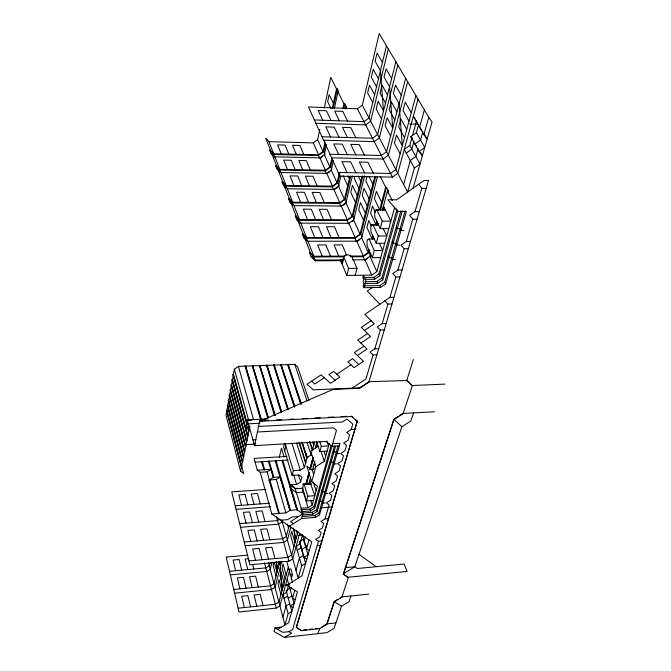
<?xml version="1.0" encoding="UTF-8"?>
<svg xmlns="http://www.w3.org/2000/svg" width="671" height="671" viewBox="0 0 671 671"><rect width="100%" height="100%" fill="white"/><g stroke="black" fill="none" stroke-linecap="round" stroke-linejoin="round"><path stroke-width="1.01" d="M308.979 400.444L297.639 366.852L294.787 364.345L238.431 366.383L234.364 369.184L226.001 415.383L240.595 471.277L243.682 473.5L226.932 410.166L226.53 410.442L241.317 466.764L226.53 410.442M249.251 426.06L245.829 428.35L247.331 419.903L266.941 418.897M240.595 471.277L249.889 426.504M273.684 153.768L268.945 141.69L265.783 138.218L270.488 150.296L273.684 153.768L318.582 154.825L322.994 151.587L317.643 139.669L319.79 129.453M324.303 107.997L330.753 77.341L336.515 88.899L332.313 108.366M339.266 445.88L331.96 446.324L326.072 441.476L254.51 445.67L259.752 420.826L268.09 420.398M322.994 151.587L325.066 141.967M325.125 154.632L323.757 151.604L325.51 143.519M333.16 108.14L337.32 88.933L336.515 88.899M270.488 150.296L269.7 150.279L270.891 153.349L271.688 153.365L276.561 165.871L279.79 169.344L325.393 170.224L329.88 166.945L324.353 154.615L326.551 144.491M334.41 108.291L337.983 91.835L338.788 91.868L337.32 88.933M329.88 166.945L331.826 158.23M342.889 108.643L343.963 103.804L337.983 91.835M331.726 169.318L330.66 166.962L332.489 158.817M343.871 107.914L344.777 103.837L343.963 103.804M276.561 165.871L275.756 165.854L276.997 169.033L277.802 169.05L282.852 182L286.114 185.481L332.439 186.169L337.018 182.847L331.289 170.082L333.47 160.386M345.053 108.794L345.49 106.857L346.303 106.882L345.842 108.928M337.018 182.847L339.266 173.11M339.274 186.11L337.815 182.864L339.912 173.781M282.852 182L282.03 181.992L283.313 185.288L284.135 185.297L289.369 198.725L292.665 202.214L339.736 202.684L344.416 199.329L338.478 186.102L340.826 175.995M279.287 457.396L281.451 448.22L284.11 457.077M417.991 99.157L397.786 173.294L392.426 177.119L339.971 176.196L308.459 106.966L357.408 108.786L362.323 105.154L379.199 33.55L428.752 117.358L432.082 121.879L413.084 188.207M284.252 444.294L283.565 447.196L292.12 475.445L299.056 474.976L301.891 477.14L300.65 481.887L296.607 484.487L289.604 484.571L297.11 509.725L302.856 513.86L301.598 518.507L289.36 526.24M344.416 199.329L349.834 176.624M284.68 450.878L285.838 446.047M346.731 202.701L345.221 199.337L350.816 175.978M289.369 198.725L288.538 198.717L289.872 202.139L290.702 202.147L296.137 216.07L299.467 219.56L347.31 219.803L352.074 216.414L345.926 202.692L352.359 175.936M354.674 176.247L354.179 178.285L358.985 188.509M386.462 45.829L368.983 117.953L363.984 121.619L314.372 119.958M388.308 48.958L370.677 121.208L365.661 124.89L315.882 123.271M352.074 216.414L362.097 175.936M354.07 219.031L352.896 216.414L362.885 176.154M341.933 263.753L343.669 256.775L345.632 254.846L348.4 254.829L351.99 256.725L356.989 268.341L355.16 275.32M296.137 216.07L295.29 216.07L296.666 219.618L297.521 219.618L303.158 234.078L306.521 237.559L355.16 237.559L360.025 234.129L353.642 219.903L364.655 175.735M270.01 562.877L269.289 565.737L265.825 567.901L229.524 571.281M367.012 176.456L365.863 181.036L370.946 191.596M395.873 61.749L377.597 134.502L372.489 138.226L322.021 136.767M292.12 475.445L293.328 470.623L284.99 443.279M272.007 562.256L270.228 569.285L266.756 571.449L230.363 574.879M397.802 65.003L379.358 137.891L374.233 141.623L323.59 140.214M394.749 207.054L376.859 271.629L371.768 275.135L346.798 275.412L348.584 268.417L343.669 256.775M273.843 562.373L273.114 565.259L276.007 576.104M360.025 234.129L374.879 176.272M362.08 236.846L360.864 234.129L375.718 176.398M350.036 256.062L363.305 255.986L368.278 252.522L361.652 237.752L377.412 176.834M279.79 561.577L274.036 583.678L270.514 585.858L233.751 589.473M289.176 525.561L286.349 536.406L282.65 538.738L244.244 542.017M405.67 78.322L386.555 151.713L381.338 155.479L329.989 154.255M293.328 470.623L300.298 470.161L304.399 467.502L306.957 457.706L301.984 442.164M281.828 561.3L275.001 587.326L271.47 589.507L234.615 593.172M290.853 526.92L287.398 540.096L283.682 542.428L245.175 545.758M407.683 81.728L388.392 155.236L383.149 159.019L331.617 157.836M303.141 484.101L311.084 483.959L303.141 484.101L302.906 489.193L306.521 500.943L313.474 500.423M378.486 224.533L372.891 224.517L371.365 225.062L370.728 227.486L370.962 231.797L376.263 243.288L384.709 243.271M384.491 210.098L384.374 207.918L383.124 207.297L383.703 210.4L385.28 209.788L376.8 209.721L375.248 210.333L374.594 212.808L374.837 217.161L380.239 228.61L388.769 228.626M306.957 457.706L311.109 455.013L311.638 452.992M312.174 450.971L314.573 441.879M305.951 483.749L308.903 472.661M309.708 469.641L312.921 457.547M315.605 447.465L316.947 442.424M306.077 484.152L309.029 473.063M310.103 469.029L313.055 457.941M315.471 448.874L317.073 442.818M306.63 483.825L309.666 472.443M310.438 469.549L313.558 457.848M316.469 446.911L317.551 442.868M368.278 252.522L369.075 249.537M372.808 235.529L372.002 238.566L366.92 227.486L368.756 220.424L371.323 225.951M376.767 220.692L375.802 224.307L370.618 213.277L372.497 206.064L375.55 212.481M380.247 176.456L385.666 187.301L379.685 209.746L374.401 198.767L376.322 191.394L381.656 202.348M370.82 256.28L369.125 252.522L369.662 250.518M372.615 239.48L373.42 236.469M376.364 225.431L377.438 221.422M380.382 210.384L386.546 187.318L385.666 187.301M308.794 484.059L310.648 477.173M313.692 474.389L312.443 470.488L314.842 461.564M376.859 271.629L369.973 256.288L370.778 253.294M378.285 225.322L378.771 223.51M382.218 210.686L387.511 190.992L388.392 191L387.855 193.013M364.034 287.691L363.237 285.829L363.85 283.539L363.053 281.677L363.674 279.379L362.868 277.534L363.489 275.227L365.905 280.797L364.034 287.691L380.566 287.448L385.649 283.967L406.4 211.55L397.744 211.482L387.83 199.74L396.611 199.832L424.147 180.398L428.526 180.474L368.966 381.69L406.777 380.516L412.288 385.951L402.986 413.848L393.961 419.652L343.367 574.208L348.366 577.63L341.799 597.324L334.326 601.82L326.97 624.298L319.723 628.626L301.438 630.673L296.272 627.293L357.274 421.187L355.831 419.92M288.345 567.247L278.91 602.13L275.336 604.319L238.104 608.178M298.016 531.491L291.642 555.06L287.876 557.4L248.966 560.939M415.894 95.609L395.882 169.62L390.539 173.437L338.276 172.464M306.521 500.943L307.813 496.196L304.164 484.445M301.153 508.249L308.081 507.712L312.174 505.112L317.45 486.089L311.73 481.719L315.756 466.84L310.673 451.18L318.255 446.249M327.138 451.105L319.899 451.549L321.3 446.358L319.656 441.443M372.38 257.656L374.309 250.509L369.058 238.993L367.574 239.48L366.945 241.854L367.18 246.114L372.38 257.656L380.742 257.605M376.263 243.288L378.243 235.991L372.891 224.517M380.239 228.61L382.26 221.145L376.8 209.721M289.394 571.038L279.899 605.888L276.318 608.069L238.985 611.986L226.219 557.081L247.792 555.16M299.685 533.277L292.715 558.851L288.941 561.199L249.922 564.789L231.738 491.877L265.691 489.461M281.3 627.167L275.051 627.855L274.045 631.545L284.378 637.45L326.894 632.627L334.091 628.35L341.556 606.165L348.97 601.719L350.933 595.965M288.236 586.488L286.626 592.308L282.994 594.54L288.136 613.688L284.94 624.969L268.501 562.734M281.719 520.084L298.201 578.176L301.715 565.745L305.615 563.338L299.945 543.98L302.395 535.097M362.323 105.154L407.574 192.099L414.393 168.052L404.294 149.423L409.771 145.481L411.96 137.547M412.506 135.559L416.607 120.679M291.139 579.45L292.472 574.611L290.904 569L287.767 569.293M315.756 466.84L324.303 461.329L329.218 443.606M301.539 546.11L301.069 547.804L297.228 550.203M414.057 140.952L411.784 149.138L406.282 153.089M420.356 152.225L422.361 155.815L419.065 151.545L410.778 136.691L416.356 132.665L418.687 124.294L409.755 123.992M282.91 617.27L286.064 605.963L289.729 603.724M290.384 590.463L291.214 587.486M295.986 570.375L299.459 557.928L303.326 555.529M304.223 540.843L305.313 536.943M403.615 184.483L410.3 160.503L415.861 156.536L418.176 148.325M424.391 109.985L419.585 127.222L421.791 130.14M301.304 511.663L310.53 510.941L314.624 508.35L314.045 506.496L331.055 445.544M364.672 279.371L374.703 279.245L379.794 275.747L378.964 273.911L396.787 210.057M314.624 508.35L336.439 430.337L333.479 427.83L257.396 431.998M379.794 275.747L397.97 210.87M306.211 545.305L305.724 547.024L301.824 549.457M422.889 131.608L420.516 140.013L414.888 144.055L416.532 146.186M302.411 515.009L312.971 514.171L317.073 511.587L316.486 509.725L334.418 446.181M365.016 281.652L376.817 281.501L381.891 278.02L400.839 210.879M294.762 590.304L292.514 598.222L295.156 599.857M309.281 550.555L306.555 548.685L309.029 539.937M317.073 511.587L335.626 446.106M364.839 283.523L377.639 283.355L382.722 279.866L402.315 210.702M424.089 133.697L427.167 139.048L423.846 134.653L428.752 117.358M301.598 518.507L315.42 517.4L319.513 514.816L318.926 512.946L338.05 445.955M363.237 285.829L379.736 285.594L384.81 282.122L405.192 210.728M319.513 514.816L340.012 443.254L332.699 443.69M321.828 540.969L318.482 541.262L292.648 629.473L289.033 631.654L282.852 632.342L275.051 627.855M318.482 541.262L315.764 539.358L319.765 536.859L321.065 532.422L318.339 530.467L322.382 527.943L323.707 523.422L320.956 521.426L325.041 518.868L329.109 504.953L326.332 502.864L330.493 500.239L331.885 495.475L329.092 493.336L333.294 490.677L334.712 485.829L331.902 483.64L336.146 480.939L337.588 476.007L334.762 473.768L339.048 471.025L340.516 466.001L337.672 463.711L342 460.935L343.502 455.819L340.642 453.47L345.011 450.652L346.538 445.443L343.661 443.036L348.073 440.184L349.633 434.875L346.739 432.409L351.201 429.515L354.875 429.314M351.201 429.515L352.787 424.106L346.957 419.04L342.453 421.975L258.57 426.446M378.729 348.702L374.829 348.828L370.023 352.032L373.034 354.967L366.014 378.922L352.032 388.157M374.829 348.828L380.331 330.031L377.287 326.953L382.202 323.64L386.177 323.539M382.202 323.64L387.939 304.064L384.86 300.809M364.412 330.467L374.225 323.841L364.898 314.38L389.885 297.396L395.865 276.98L392.753 273.558L397.903 270.027L402.03 269.985M397.903 270.027L404.143 248.723L400.998 245.108L406.265 241.459L410.476 241.459M406.265 241.459L412.782 219.199L409.604 215.391L415.005 211.617L419.3 211.642M415.005 211.617L421.824 188.333L418.603 184.307M296.381 627.695L357.274 421.187M317.869 633.65L319.723 628.626M327.171 622.923L334.208 601.417L337.186 599.622M348.366 577.63L343.242 573.806L354.8 566.769L401.904 426.706L393.793 419.241L343.367 574.208M406.777 380.516L413.328 359.53M413.621 412.875L410.853 420.969L401.904 426.706M268.945 141.69L313.298 142.881L317.643 139.669M269.7 150.279L273.55 154.473L318.431 155.521L323.757 151.604M271.688 153.365L274.884 156.838L319.924 157.861L324.353 154.615M320.537 157.995L322.835 156.318M275.756 165.854L279.656 170.057L325.234 170.92L330.66 166.962M277.802 169.05L281.032 172.531L326.777 173.37L331.289 170.082M328.178 172.933L329.738 171.801M282.03 181.992L285.972 186.194L332.279 186.865L337.815 182.864M284.135 185.297L287.406 188.786L333.873 189.423L338.478 186.102M334.51 189.549L337.681 187.259M288.538 198.717L292.522 202.927L339.568 203.388L345.221 199.337M290.702 202.147L294.007 205.628L341.229 206.056L345.926 202.692M342.68 205.603L345.926 203.279M419.065 151.545L424.751 147.477L416.356 132.665M414.393 168.052L420.004 164.059L409.771 145.481M295.29 216.07L299.316 220.281L347.133 220.507L352.896 216.414M297.521 219.618L300.86 223.107L348.853 223.3L353.642 219.903M351.981 221.665L353.642 220.491M303.158 234.078L302.294 234.078L306.362 238.28L354.976 238.272L360.864 234.129M302.294 234.078L303.728 237.76L304.592 237.76L307.964 241.241L356.762 241.191L361.652 237.752M357.425 241.308L359.958 239.53M350.757 256.775L363.12 256.708L369.125 252.522M352.569 259.845L364.974 259.761L369.973 256.288M365.536 259.954L367.8 258.377M363.875 277.526L373.89 277.408L378.964 273.911M246.962 424.802L233.03 374.51L233.449 374.225L247.398 424.5M261.271 419.207L245.511 365.854L245.091 366.148L260.491 419.249M232.074 379.778L232.493 379.492L248.002 435.815L247.557 436.108L232.074 379.778L247.557 436.108M268.45 417.832L252.682 365.594L252.254 365.888L267.972 418.863M372.321 287.574L367.247 291.046L379.845 304.215M231.126 385.003L231.545 384.718L246.936 441.04L246.492 441.333L231.126 385.003L246.492 441.333M275.286 415.458L259.82 365.334L259.392 365.628L274.514 415.492M230.195 390.178L230.606 389.893L245.88 446.223L245.443 446.517L230.195 390.178L245.443 446.517M281.753 412.095L266.924 365.083L266.496 365.376L280.981 412.137M229.264 395.311L229.675 395.026L244.831 451.357L244.395 451.642L229.264 395.311L244.395 451.642M288.153 408.756L274.003 364.823L273.575 365.116L287.708 409.788M228.341 400.394L228.761 400.117L243.799 456.439L243.363 456.733L228.341 400.394L243.363 456.733M294.812 406.416L281.057 364.571L280.629 364.865L294.376 407.448M227.435 405.443L227.846 405.167L242.768 461.48L242.34 461.765L227.435 405.443L242.34 461.765M301.422 404.093L288.077 364.319L287.649 364.605L300.667 404.127M371.138 320.713L361.3 327.364L370.577 336.59L360.872 343.107M367.507 333.537L357.777 340.088L366.995 349.079L357.4 355.504M363.942 346.11L354.322 352.56L363.489 361.325L353.994 367.649L347.855 361.887L352.619 358.7L358.733 364.487M324.227 377.698L314.867 383.955L311.671 381.153M247.515 426.815L248.631 430.832L249.075 430.539L247.96 426.513M336.758 374.242L350.941 364.772M335.173 380.189L328.924 374.552L333.638 371.399L339.861 377.068L330.501 383.3L321.057 374.863L306.999 384.29L313.391 389.843L359.656 387.83L368.966 381.69M259.752 420.826L259.878 421.254L332.967 389.415L359.815 388.241L369.134 382.101M241.317 466.764L241.753 466.479M267.117 471.856L271.092 469.264L273.416 477.349L269.406 479.95L267.117 471.856L260.239 472.309L257.312 470.161L254.083 458.436L287.003 456.389M305.724 452.841L307.301 457.773L306.865 458.05L301.824 442.29M268.979 479.983L269.843 479.916L279.329 513.416L278.817 513.743L268.979 479.983L276.301 479.48L280.302 476.88L290.073 510.27L285.947 512.896L271.797 514.003L260.239 472.309M313.676 465.062L315.32 463.997M312.376 469.901L314.02 468.844L313.097 465.984M394.548 418.763L398.297 416.347M399.807 415.374L402.818 413.437L434.456 411.801M289.998 510.564L290.518 510.237L276.041 460.826L275.185 460.876L289.998 510.564L287.691 502.663M279.748 519.22L277.568 520.612L239.664 523.648M282.223 521.87L278.574 524.194L240.57 527.28M300.742 509.801L309.952 509.088L314.045 506.496M301.849 513.139L312.392 512.308L316.486 509.725M302.017 516.553L314.833 515.529L318.926 512.946M299.945 543.98L296.121 546.379L301.715 565.745M304.114 557.291L308.048 554.85L303.435 539.291L299.551 541.715L304.114 557.291L306.823 559.111M289.805 588.366L286.123 590.623L291.835 611.449L288.136 613.688M284.009 598.322L287.658 596.091M288.203 598.272L291.91 596.007M277.668 629.356L288.589 622.763L297.412 591.965L286.718 585.238L302.042 575.81L311.772 541.849L271.797 514.003M340.18 597.827L341.673 596.93L368.824 594.112M284.378 637.45L291.583 633.13L289.033 631.654M322.021 626.789L326.852 623.904L335.928 622.898M303.359 630.044L306.404 629.708M309.448 629.364L312.501 629.021M315.546 628.685L318.591 628.341M348.232 577.228L407.121 571.449L404.101 564.026L357.274 568.513L354.8 566.769L345.246 567.683M284.571 585.078L289.084 584.634M289.78 574.871L292.472 574.611M248.144 558.7L245.15 558.968L247.767 569.578M317.198 545.624L320.537 545.33M298.016 535.542L302.738 535.139M280.663 520.184L287.666 519.622L291.768 517.022L298.746 516.469M325.041 518.868L328.446 518.591M290.073 510.27L297.11 509.725M321.518 507.838L331.868 507.033M235.211 505.8L269.532 503.216M236.091 509.323L270.48 506.706M325.175 502.956L322.86 503.133L322.265 501.262L319.95 501.438L319.354 499.568M327.926 493.42L325.594 493.596L324.982 491.726L322.65 491.893L322.046 490.031M307.813 496.196L314.791 495.684L309.65 480.897L309.826 484.403L309.222 482.483M297.354 488.161L295.525 488.698L290.325 484.521L289.604 484.571M290.417 485.175L295.274 488.79L302.353 488.211M303.284 492.128L296.439 492.631L290.753 488.429M273.416 477.349L280.302 476.88M336.481 463.787L334.091 463.946L333.453 462.067L331.055 462.218L330.426 460.348M257.312 470.161L271.092 469.264M255.106 462.143L288.119 460.063M339.434 453.546L337.027 453.697L336.372 451.818L333.965 451.969L333.319 450.09M321.3 446.358L328.572 445.921L326.903 441.023M245.511 444.638L255.827 444.043M252.9 439.891L255.995 439.706M247.213 420.465L251.407 420.247M261.875 419.71L265.011 419.551M276.427 419.971L281.644 419.694M289.981 419.266L294.15 419.048M302.487 418.62L307.695 418.352M314.993 417.974L320.201 417.706M328.538 417.278L333.755 417.001M341.044 416.624L346.261 416.356M259.878 421.254L351.621 416.506L357.433 421.606M248.429 423.846L259.811 423.25M406.601 380.113L412.111 385.54L444.999 384.106M373.034 354.967L376.917 354.833M380.331 330.031L384.29 329.931M387.939 304.064L391.965 303.98M389.885 297.396L393.936 297.328M395.865 276.98L399.975 276.93M348.584 268.417L356.989 268.341M395.437 259.492L392.652 259.518L391.789 257.672L389.004 257.689L388.148 255.852M343.552 259.903L315.353 260.088L311.94 256.607L311.059 256.616L309.574 252.782L310.447 252.782L313.852 256.255L344.919 256.087M311.059 256.616L315.185 260.809L341.019 260.642M309.574 252.782L313.684 256.985L343.552 256.817M404.143 248.723L408.329 248.706M374.309 250.509L382.713 250.476L379.383 243.296M399.589 245.116L396.779 245.116L395.898 243.288L393.08 243.288L392.208 241.459M378.243 235.991L386.731 235.991L382.965 228.065M369.058 238.993L374.259 238.993M403.833 230.413L400.998 230.405L400.092 228.576L397.257 228.568L396.36 226.748M371.365 225.062L378.696 225.087M412.782 219.199L417.052 219.224M382.26 221.145L390.832 221.187L383.46 206.056M375.248 210.333L379.006 210.359M421.824 188.333L426.177 188.4M342.915 262.78L341.136 261.833L341.715 259.912L343.166 261.178M296.272 627.293L301.438 630.673M292.933 607.616L290.308 606.014L294.041 603.749L287.23 578.998M341.556 606.165L334.326 601.82M293.428 523.665L290.56 521.652L302.856 513.86L295.274 488.79M358.985 554.321L376.163 566.701M291.046 485.066L294.678 487.758M248.631 430.832L247.851 427.066M312.443 470.488L306.764 466.077L311.73 481.719M307.301 457.773L302.269 442.759M312.787 450.006L309.935 441.937M233.03 374.51L247.289 425.053M351.47 416.087L352.929 417.37M303.728 237.76L306.446 240.562M296.666 219.618L300.029 223.124M289.872 202.139L292.531 204.94M283.313 185.288L285.292 187.394M276.997 169.033L279.597 171.835M270.891 153.349L272.82 155.446M410.778 136.691L412.422 138.822M415.391 119.908L417.588 122.835M414.963 118.49L413.319 116.301L423.846 134.653M382.428 62.47L377.068 53.126L375.131 61.262L380.44 70.648L383.493 111.042L378.125 101.145L376.196 109.012L381.505 118.943M391.654 78.541L386.077 68.819L384.055 77.031L389.574 86.802L392.72 128.069L387.133 117.769L385.112 125.703L390.639 136.037M401.258 95.282L395.445 85.158L393.332 93.445L399.086 103.619L402.323 145.792L396.511 135.072L394.397 143.066L400.151 153.827M411.264 112.728L405.209 102.168L403.003 110.539L408.991 121.132M378.478 78.75L373.227 69.314L371.331 77.282L376.54 86.752M387.528 94.972L382.059 85.158L380.08 93.194L385.498 103.049M396.938 111.856L391.243 101.64L389.18 109.75L394.816 120.008M406.743 129.444L400.813 118.809L398.649 126.987L404.521 137.664M374.619 94.678L369.461 85.158L367.607 92.959L372.724 102.52M357.408 108.786L392.426 177.119M344.777 103.837L346.303 106.882M386.546 187.318L388.392 191M345.49 106.857L346.37 108.627M387.511 190.992L392.376 200.73M396.385 208.765L397.744 211.482M347.603 121.074L342.814 111.369L334.653 111.076L339.358 120.797M355.831 137.74L350.858 127.666L342.554 127.398L347.444 137.505M364.387 155.076L359.211 144.592L350.765 144.366L355.856 154.875M373.294 173.118L367.909 162.206L359.312 162.021L364.605 172.959M333.412 103.3L329.142 94.536L327.649 101.606L331.029 108.635M368.991 176.339L372.833 184.24M358.113 175.794L360.755 181.355M369.084 198.868L364.043 188.283L362.248 195.454L367.23 206.072M331.063 120.52L326.441 110.782L318.205 110.48L322.743 120.235M339.014 137.261L334.208 127.138L325.821 126.869L330.535 137.01M347.276 154.666L342.277 144.139L333.747 143.913L338.654 154.464M355.873 172.791L350.673 161.828L341.984 161.644L347.092 172.632M348.106 175.936L349.356 178.637M357.232 195.588L352.468 185.339L350.782 192.325L355.496 202.6M365.401 213.193L360.461 202.55L358.7 209.578L363.59 220.247M343.141 175.693L347.695 185.599M384.81 282.122L385.649 283.967M381.891 278.02L382.722 279.866M379.736 285.594L380.566 287.448M376.817 281.501L377.639 283.355M373.89 277.408L374.703 279.245M313.298 142.881L318.582 154.825M319.924 157.861L325.393 170.224M326.777 173.37L332.439 186.169M333.873 189.423L339.736 202.684M341.229 206.056L347.31 219.803M348.853 223.3L355.16 237.559M356.762 241.191L363.305 255.986M364.974 259.761L371.768 275.135M318.431 155.521L319.438 157.794M325.234 170.92L326.274 173.277M332.279 186.865L333.353 189.306M339.568 203.388L340.692 205.913M347.133 220.507L348.677 224.005M354.976 238.272L356.175 240.998M363.12 256.708L364.781 260.482M303.745 154.481L299.903 145.456L292.506 145.263L296.272 154.296M310.321 169.931L306.345 160.595L298.83 160.428L302.738 169.788M317.131 185.942L313.013 176.272L305.38 176.137L309.423 185.825M324.185 202.525L319.924 192.502L312.174 192.401L316.36 202.449M331.508 219.719L327.079 209.327L319.203 209.268L323.548 219.677M339.098 237.559L334.51 226.773L326.5 226.748L331.013 237.559M346.58 255.148L342.21 244.881L334.074 244.898L338.754 256.121M340.34 259.92L346.798 275.412M288.773 154.12L285.074 145.07L277.609 144.869L281.241 153.944M295.123 169.646L291.289 160.268L283.707 160.101L287.473 169.495M301.69 185.716L297.723 176.003L290.023 175.869L293.915 185.599M308.501 202.365L304.382 192.3L296.565 192.208L300.6 202.29M315.563 219.635L311.294 209.201L303.342 209.134L307.528 219.602M322.885 237.559L318.457 226.731L310.379 226.706L314.724 237.559M330.493 256.171L325.896 244.915L317.677 244.94L322.189 256.213M274.884 156.838L279.79 169.344M281.032 172.531L286.114 185.481M287.406 188.786L292.665 202.214M294.007 205.628L299.467 219.56M300.86 223.107L306.521 237.559M307.964 241.241L313.852 256.255M273.55 154.473L274.758 157.542M279.656 170.057L280.587 172.439M285.972 186.194L286.618 187.846M292.522 202.927L293.529 205.494M299.316 220.281L300.356 222.94M306.362 238.28L307.444 241.048M313.684 256.985L315.185 260.809M304.592 237.76L310.447 252.782M294.787 364.345L307.066 400.889M324.076 451.357L325.712 456.238M321.048 451.566L324.303 461.329M316.628 441.728L319.899 451.549M288.077 364.319L301.111 403.833M312.854 441.812L314.112 444.974L313.676 445.259L312.711 442.332M309.474 441.484L312.35 450.291M306.983 442.29L311.109 455.013M281.057 364.571L294.502 406.156M313.315 482.139L316.108 490.904M299.451 442.793L306.01 462.722L305.573 463.007L299.014 442.315M274.003 364.823L288.153 409.486M296.683 443.011L304.399 467.502M310.656 500.247L312.174 505.112M314.833 515.529L315.42 517.4M292.019 443.539L300.298 470.161M266.924 365.083L281.434 411.835M312.392 512.308L312.971 514.171M309.952 509.088L310.53 510.941M298.536 475.034L300.65 481.887M302.101 488.295L308.081 507.712M293.621 474.691L296.607 484.487M259.82 365.334L274.959 415.19M289.679 485.368L296.741 509.037M252.682 365.594L268.123 417.563M302.47 534.946L306.555 548.685M296.213 530.308L297.312 534.074M280.168 476.964L281.904 482.894M282.776 485.854L285.083 493.764M293.152 527.993L296.163 538.335M245.511 365.854L261.237 419.954M276.301 479.48L285.947 512.896M287.373 524.11L288.513 528.085M293.881 546.764L290.644 535.492L291.751 531.289L295.014 542.571L294.15 529.344M238.431 366.383L253.546 419.601M276.511 516.838L288.941 561.199M234.364 369.184L248.706 420.482M247.331 419.903L254.51 445.67M286.676 561.283L292.598 582.529M286.19 575.215L283.103 564.009L282.063 567.951L285.125 579.148M278.222 561.552L279.027 564.521M284.068 583.057L281.023 571.868L280 575.76L283.019 586.932M276.142 561.493L278.012 568.412M260.247 503.921L257.438 493.537L251.264 493.982L254.015 504.382M265.02 521.61L262.135 510.933L255.877 511.419L258.712 522.122M269.943 539.828L266.974 528.832L260.633 529.36L263.552 540.373M275.001 558.574L271.948 547.259L265.523 547.821L268.526 559.161M274.355 562.399L277.006 572.271L276.351 562.03M280.948 594.59L277.97 583.435L278.977 579.61L281.979 590.774L280.117 561.635M264.525 562.894L276.318 608.069M247.775 504.852L245.066 494.426L238.842 494.879L241.501 505.322M252.388 522.625L249.604 511.906L243.305 512.384L246.039 523.137M257.136 540.918L254.275 529.88L247.884 530.409L250.702 541.463M262.034 559.748L259.081 548.383L252.606 548.953L255.508 560.344M252.598 564.202L253.806 569.016M258.343 587.05L255.609 576.171L249.537 576.75L252.229 587.653M263.015 605.594L260.197 594.405L254.049 595.026L256.817 606.24M241.711 570.149L239.136 559.513L233.097 560.059L235.622 570.711M246.089 588.257L243.447 577.328L237.333 577.916L239.933 588.87M250.602 606.886L247.884 595.647L241.694 596.267L244.361 607.532M310.472 482.03L310.564 483.783M262.395 461.682L261.539 461.74L264.148 470.01L264.642 469.683L262.395 461.682M269.23 461.254L268.375 461.304L273.34 477.643L273.843 477.316L269.23 461.254M282.818 460.39L281.971 460.449L297.035 510.019L297.555 509.692L282.818 460.39"/></g></svg>
